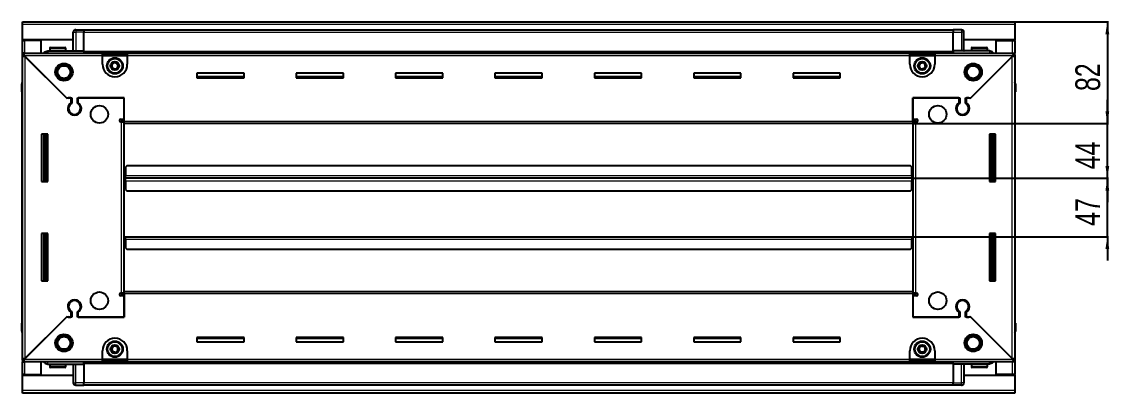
# Model space of a CAD drawing. Header units: millimetres. Extents: x 799 to 5098, y -1097 to 1773.
# Drawn here: x 4223 to 5098, y 1344 to 1643 of the extents above; entities that cross this region are included whole.
import ezdxf

# ---------------------------------------------------------------- set-up
doc = ezdxf.new("R2010")
doc.units = ezdxf.units.MM
doc.layers.add('FORMAT', color=7, linetype='Continuous')
doc.styles.add('SLDTEXTSTYLE0', font='TXT', dxfattribs={"width": 0.75})
doc.dimstyles.new('SLDDIMSTYLE0', dxfattribs={"dimtxt": 20, "dimasz": 10, "dimexe": 0, "dimexo": 0.0625, "dimgap": 5, "dimtad": 2, "dimdec": 1, "dimrnd": 1e-09, "dimzin": 12, "dimdsep": 46, "dimtxsty": 'SLDTEXTSTYLE0', "dimsah": 1, "dimcen": 0.09, "dimadec": 0, "dimazin": 3, "dimtfac": 1, "dimtofl": 0, "dimtmove": 0, "dimatfit": 3, "dimfxl": 0, "dimfrac": 2, "dimtolj": 1, "dimtzin": 12, "dimarcsym": 0})
doc.dimstyles.new('SLDDIMSTYLE1', dxfattribs={"dimtxt": 20, "dimasz": 10, "dimexe": 0, "dimexo": 0.0625, "dimgap": 5, "dimtad": 2, "dimdec": 1, "dimrnd": 1e-09, "dimzin": 12, "dimdsep": 46, "dimtxsty": 'SLDTEXTSTYLE0', "dimsah": 1, "dimcen": 0.09, "dimadec": 0, "dimazin": 3, "dimtfac": 1, "dimtmove": 0, "dimatfit": 0, "dimfxl": 0, "dimfrac": 2, "dimtolj": 1, "dimtzin": 12, "dimarcsym": 0})

# ---------------------------------------------------------------- blocks, each defined once
blk = doc.blocks.new('_D_5')
at = {"layer": 'FORMAT'}
for p, q in [((5022.2, 1643.43), (5097.69, 1643.43)), ((5096.69, 1643.43), (5096.69, 1561.43)), ((4940.2, 1561.43), (5097.69, 1561.43))]:
    blk.add_line(p, q, dxfattribs=at)
for points in [[(5096.69, 1643.43), (5095.15, 1633.43), (5098.22, 1633.43)], [(5096.69, 1561.43), (5098.22, 1571.43), (5095.15, 1571.43)]]:
    blk.add_solid(points, dxfattribs=at)
at = {"layer": 'FORMAT', "insert": (5070.91, 1587.66), "char_height": 20, "attachment_point": 1, "rotation": 90, "style": 'SLDTEXTSTYLE0'}
blk.add_mtext('82', dxfattribs=at)
blk = doc.blocks.new('_D_6')
at = {"layer": 'FORMAT'}
for p, q in [((5096.69, 1561.43), (5096.69, 1580.66)), ((4940.2, 1561.43), (5097.69, 1561.43)), ((5096.69, 1517.43), (5096.69, 1561.43)), ((4939.2, 1517.43), (5097.69, 1517.43)), ((5096.69, 1517.43), (5096.69, 1498.2))]:
    blk.add_line(p, q, dxfattribs=at)
for points in [[(5096.69, 1561.43), (5098.22, 1571.43), (5095.15, 1571.43)], [(5096.69, 1517.43), (5095.15, 1507.43), (5098.22, 1507.43)]]:
    blk.add_solid(points, dxfattribs=at)
at = {"layer": 'FORMAT', "insert": (5070.91, 1524.66), "char_height": 20, "attachment_point": 1, "rotation": 90, "style": 'SLDTEXTSTYLE0'}
blk.add_mtext('44', dxfattribs=at)
blk = doc.blocks.new('_D_7')
at = {"layer": 'FORMAT'}
for p, q in [((5096.69, 1517.43), (5096.69, 1536.66)), ((4939.2, 1517.43), (5097.69, 1517.43)), ((5096.69, 1470.43), (5096.69, 1517.43)), ((4939.2, 1470.43), (5097.69, 1470.43)), ((5096.69, 1470.43), (5096.69, 1451.2))]:
    blk.add_line(p, q, dxfattribs=at)
for points in [[(5096.69, 1517.43), (5098.22, 1527.43), (5095.15, 1527.43)], [(5096.69, 1470.43), (5095.15, 1460.43), (5098.22, 1460.43)]]:
    blk.add_solid(points, dxfattribs=at)
at = {"layer": 'FORMAT', "insert": (5070.91, 1479.16), "char_height": 20, "attachment_point": 1, "rotation": 90, "style": 'SLDTEXTSTYLE0'}
blk.add_mtext('47', dxfattribs=at)

msp = doc.modelspace()

# ---------------------------------------------------------------- linework, layer by layer
at = {"color": 7, "linetype": 'Continuous', "lineweight": 25}
for p, q in [((4223.19, 1641.33), (4223.19, 1643.43)), ((4223.19, 1643.43), (5022.19, 1643.43)), ((4223.19, 1628.93), (4223.19, 1641.33)), ((5022.19, 1643.43), (5022.19, 1641.33)), ((5022.19, 1641.33), (5022.19, 1628.93)), ((4264.19, 1628.93), (4223.19, 1628.93)), ((4223.19, 1628.43), (4223.19, 1628.93)), ((4224.69, 1628.43), (4224.69, 1628.93)), ((4264.19, 1619.93), (4264.19, 1634.93)), ((4264.86, 1636.43), (4264.86, 1636.43)), ((4266.19, 1636.93), (4272.69, 1636.93)), ((4266.19, 1636.93), (4272.69, 1636.93)), ((4272.69, 1636.93), (4272.69, 1636.93)), ((4272.69, 1636.93), (4272.69, 1636.93)), ((4272.69, 1636.93), (4272.69, 1634.93)), ((4972.69, 1636.78), (4272.69, 1636.78)), ((4272.69, 1619.93), (4272.69, 1634.93)), ((4972.69, 1636.93), (4972.69, 1636.93)), ((4979.19, 1636.93), (4972.69, 1636.93)), ((4979.19, 1636.93), (4972.69, 1636.93)), ((4972.69, 1636.93), (4972.69, 1634.93)), ((4972.69, 1619.93), (4972.69, 1634.93)), ((4981.19, 1634.93), (4981.19, 1634.93)), ((4981.19, 1619.93), (4981.19, 1634.93)), ((5022.19, 1628.93), (4981.19, 1628.93)), ((5020.69, 1628.43), (5020.69, 1628.93)), ((5022.19, 1628.43), (5022.19, 1628.93)), ((4223.19, 1618.18), (4223.19, 1628.43)), ((4223.19, 1628.43), (4225.29, 1628.43)), ((4238.19, 1628.43), (4225.29, 1628.43)), ((4238.19, 1618.18), (4238.19, 1628.43)), ((4243.69, 1619.93), (4272.69, 1619.93)), ((4245.19, 1621.83), (4245.19, 1619.93)), ((4245.99, 1622.63), (4257.39, 1622.63)), ((4258.19, 1619.93), (4258.19, 1621.83)), ((4272.69, 1619.93), (4272.69, 1619.43)), ((4972.69, 1619.93), (4972.69, 1619.43)), ((5001.69, 1619.93), (4972.69, 1619.93)), ((4987.19, 1621.83), (4987.19, 1619.93)), ((4987.99, 1622.63), (4999.39, 1622.63)), ((5000.19, 1619.93), (5000.19, 1621.83)), ((5007.19, 1628.43), (5020.09, 1628.43)), ((5007.19, 1618.18), (5007.19, 1628.43)), ((5020.09, 1628.43), (5022.19, 1628.43)), ((5022.19, 1628.43), (5022.19, 1618.18)), ((4223.19, 1616.68), (4223.19, 1618.18)), ((4223.19, 1618.18), (4224.19, 1618.18)), ((4223.19, 1616.18), (4223.19, 1616.68)), ((4223.19, 1616.68), (4224.19, 1616.68)), ((4223.19, 1371.68), (4223.19, 1616.18)), ((4224.69, 1616.18), (4223.19, 1616.18)), ((4224.19, 1618.18), (4287.69, 1618.18)), ((4224.19, 1616.68), (4224.19, 1618.18)), ((4224.79, 1616.08), (4258.69, 1582.18)), ((4259.39, 1581.48), (4225.29, 1615.58)), ((4272.69, 1618.78), (4972.69, 1618.78)), ((4287.69, 1616.08), (4287.69, 1618.18)), ((4287.69, 1618.18), (4307.69, 1618.18)), ((4287.69, 1616.68), (4307.69, 1616.68)), ((4287.69, 1609.18), (4287.69, 1616.08)), ((4307.69, 1618.18), (4937.69, 1618.18)), ((4307.69, 1618.18), (4307.69, 1616.08)), ((4307.69, 1616.08), (4307.69, 1609.18)), ((4937.69, 1616.08), (4937.69, 1618.18)), ((4937.69, 1618.18), (4957.69, 1618.18)), ((4937.69, 1616.68), (4957.69, 1616.68)), ((4937.69, 1609.18), (4937.69, 1616.08)), ((4957.69, 1618.18), (5021.19, 1618.18)), ((4957.69, 1618.18), (4957.69, 1616.08)), ((4957.69, 1616.08), (4957.69, 1609.18)), ((5020.09, 1615.58), (4985.99, 1581.48)), ((4986.69, 1582.18), (5020.59, 1616.08)), ((5020.69, 1616.18), (5022.19, 1616.18)), ((5021.19, 1616.68), (5021.19, 1618.18)), ((5021.19, 1618.18), (5022.19, 1618.18)), ((5021.19, 1616.68), (5022.19, 1616.68)), ((5022.19, 1616.68), (5022.19, 1618.18)), ((5022.19, 1616.68), (5022.19, 1616.18)), ((5022.19, 1616.18), (5022.19, 1371.68)), ((4401.69, 1601.93), (4363.69, 1601.93)), ((4363.69, 1601.93), (4363.69, 1598.43)), ((4401.69, 1599.18), (4363.69, 1599.18)), ((4363.69, 1598.43), (4401.69, 1598.43)), ((4401.69, 1598.43), (4401.69, 1601.93)), ((4481.69, 1601.93), (4443.69, 1601.93)), ((4443.69, 1601.93), (4443.69, 1598.43)), ((4481.69, 1599.18), (4443.69, 1599.18)), ((4443.69, 1598.43), (4481.69, 1598.43)), ((4481.69, 1598.43), (4481.69, 1601.93)), ((4561.69, 1601.93), (4523.69, 1601.93)), ((4523.69, 1601.93), (4523.69, 1598.43)), ((4561.69, 1599.18), (4523.69, 1599.18)), ((4523.69, 1598.43), (4561.69, 1598.43)), ((4561.69, 1598.43), (4561.69, 1601.93)), ((4641.69, 1601.93), (4603.69, 1601.93)), ((4603.69, 1601.93), (4603.69, 1598.43)), ((4641.69, 1599.18), (4603.69, 1599.18)), ((4603.69, 1598.43), (4641.69, 1598.43)), ((4641.69, 1598.43), (4641.69, 1601.93)), ((4721.69, 1601.93), (4683.69, 1601.93)), ((4683.69, 1601.93), (4683.69, 1598.43)), ((4721.69, 1599.18), (4683.69, 1599.18)), ((4683.69, 1598.43), (4721.69, 1598.43)), ((4721.69, 1598.43), (4721.69, 1601.93)), ((4801.69, 1601.93), (4763.69, 1601.93)), ((4763.69, 1601.93), (4763.69, 1598.43)), ((4801.69, 1599.18), (4763.69, 1599.18)), ((4763.69, 1598.43), (4801.69, 1598.43)), ((4801.69, 1598.43), (4801.69, 1601.93)), ((4881.69, 1601.93), (4843.69, 1601.93)), ((4843.69, 1601.93), (4843.69, 1598.43)), ((4881.69, 1599.18), (4843.69, 1599.18)), ((4843.69, 1598.43), (4881.69, 1598.43)), ((4881.69, 1598.43), (4881.69, 1601.93)), ((5022.19, 1594.76), (5022.19, 1594.76)), ((4222.69, 1593.43), (4222.69, 1586.93)), ((4222.69, 1586.93), (4222.69, 1593.43)), ((4222.69, 1586.93), (4222.69, 1586.93)), ((4223.19, 1586.93), (4222.69, 1586.93)), ((4222.84, 1586.93), (4222.84, 1400.93)), ((5022.19, 1586.93), (5022.69, 1586.93)), ((5022.54, 1400.93), (5022.54, 1586.93)), ((5022.69, 1593.43), (5022.69, 1586.93)), ((5022.69, 1586.93), (5022.69, 1593.43)), ((5022.69, 1586.93), (5022.69, 1586.93)), ((5022.69, 1586.93), (5022.69, 1586.93)), ((4258.69, 1582.18), (4262.89, 1582.18)), ((4260.09, 1582.18), (4259.39, 1581.48)), ((4262.19, 1582.18), (4260.09, 1582.18)), ((4262.19, 1582.18), (4262.19, 1578.29)), ((4262.89, 1582.18), (4262.89, 1577.9)), ((4267.49, 1582.18), (4305.19, 1582.18)), ((4267.49, 1577.9), (4267.49, 1582.18)), ((4268.19, 1578.29), (4268.19, 1582.18)), ((4305.19, 1582.18), (4268.19, 1582.18)), ((4305.19, 1563.53), (4305.19, 1582.18)), ((4305.19, 1564.93), (4305.19, 1582.18)), ((4940.19, 1582.18), (4977.89, 1582.18)), ((4940.19, 1563.53), (4940.19, 1582.18)), ((4940.19, 1582.18), (4940.19, 1564.93)), ((4977.19, 1582.18), (4940.19, 1582.18)), ((4977.19, 1582.18), (4977.19, 1578.29)), ((4977.89, 1582.18), (4977.89, 1577.9)), ((4982.49, 1582.18), (4986.69, 1582.18)), ((4982.49, 1577.9), (4982.49, 1582.18)), ((4985.29, 1582.18), (4983.19, 1582.18)), ((4983.19, 1578.29), (4983.19, 1582.18)), ((4985.99, 1581.48), (4985.29, 1582.18)), ((4263.19, 1569.32), (4263.19, 1568.56)), ((4982.19, 1569.32), (4982.19, 1568.56)), ((4302.34, 1564.93), (4305.19, 1564.93)), ((4303.09, 1562.93), (4302.34, 1562.93)), ((4303.09, 1562.93), (4305.19, 1562.93)), ((4305.19, 1563.93), (4303.19, 1563.93)), ((4303.19, 1563.93), (4303.19, 1562.93)), ((4305.19, 1561.43), (4305.19, 1563.53)), ((4940.19, 1561.43), (4305.19, 1561.43)), ((4305.19, 1426.43), (4305.19, 1561.43)), ((4940.19, 1564.93), (4943.04, 1564.93)), ((4942.19, 1563.93), (4940.19, 1563.93)), ((4940.19, 1563.53), (4940.19, 1561.43)), ((4940.19, 1562.93), (4942.29, 1562.93)), ((4940.19, 1561.43), (4940.19, 1426.43)), ((4942.19, 1562.93), (4942.19, 1563.93)), ((4943.04, 1562.93), (4942.29, 1562.93)), ((4243.69, 1552.93), (4238.69, 1552.93)), ((4238.69, 1552.93), (4238.69, 1514.93)), ((4240.84, 1514.93), (4240.84, 1552.93)), ((4242.63, 1514.93), (4242.63, 1552.93)), ((4242.66, 1514.93), (4242.66, 1552.93)), ((4243.69, 1514.93), (4243.69, 1552.93)), ((5001.69, 1552.93), (5001.69, 1514.93)), ((5006.69, 1552.93), (5001.69, 1552.93)), ((5002.71, 1552.93), (5002.71, 1514.93)), ((5002.74, 1552.93), (5002.74, 1514.93)), ((5004.54, 1552.93), (5004.54, 1514.93)), ((5006.69, 1514.93), (5006.69, 1552.93)), ((4307.19, 1527.43), (4306.19, 1526.43)), ((4306.19, 1526.43), (4306.19, 1519.53)), ((4938.19, 1527.43), (4307.19, 1527.43)), ((4939.19, 1526.43), (4938.19, 1527.43)), ((4939.19, 1519.53), (4939.19, 1526.43)), ((4238.69, 1514.93), (4243.69, 1514.93)), ((4305.94, 1517.43), (4305.19, 1517.43)), ((4306.19, 1520.28), (4305.94, 1520.28)), ((4305.94, 1520.28), (4305.94, 1517.43)), ((4305.94, 1517.43), (4305.94, 1514.58)), ((4306.19, 1517.43), (4306.19, 1519.53)), ((4939.19, 1517.43), (4306.19, 1517.43)), ((4306.19, 1515.33), (4306.19, 1517.43)), ((4306.19, 1515.33), (4306.19, 1508.43)), ((4939.44, 1520.28), (4939.19, 1520.28)), ((4939.19, 1519.53), (4939.19, 1517.43)), ((4939.19, 1517.43), (4939.19, 1515.33)), ((4939.19, 1508.43), (4939.19, 1515.33)), ((4939.44, 1517.43), (4939.44, 1520.28)), ((4940.19, 1517.43), (4939.44, 1517.43)), ((4939.44, 1514.58), (4939.44, 1517.43)), ((5001.69, 1514.93), (5006.69, 1514.93)), ((4305.94, 1514.58), (4306.19, 1514.58)), ((4306.19, 1508.43), (4307.19, 1507.43)), ((4307.19, 1507.43), (4938.19, 1507.43)), ((4938.19, 1507.43), (4939.19, 1508.43)), ((4939.19, 1514.58), (4939.44, 1514.58)), ((4243.69, 1472.93), (4238.69, 1472.93)), ((4238.69, 1472.93), (4238.69, 1434.93)), ((4240.84, 1434.93), (4240.84, 1472.93)), ((4242.63, 1434.93), (4242.63, 1472.93)), ((4242.66, 1434.93), (4242.66, 1472.93)), ((4243.69, 1434.93), (4243.69, 1472.93)), ((5001.69, 1472.93), (5001.69, 1434.93)), ((5006.69, 1472.93), (5001.69, 1472.93)), ((5002.71, 1472.93), (5002.71, 1434.93)), ((5002.74, 1472.93), (5002.74, 1434.93)), ((5004.54, 1472.93), (5004.54, 1434.93)), ((5006.69, 1434.93), (5006.69, 1472.93)), ((4305.19, 1470.43), (4305.94, 1470.43)), ((4305.94, 1470.43), (4305.94, 1467.58)), ((4305.94, 1467.58), (4306.19, 1467.58)), ((4306.19, 1468.33), (4306.19, 1470.43)), ((4306.19, 1470.43), (4939.19, 1470.43)), ((4306.19, 1468.33), (4306.19, 1461.43)), ((4939.19, 1470.43), (4939.19, 1468.33)), ((4939.19, 1461.43), (4939.19, 1468.33)), ((4939.19, 1467.58), (4939.44, 1467.58)), ((4939.44, 1467.58), (4939.44, 1470.43)), ((4939.44, 1470.43), (4940.19, 1470.43)), ((4306.19, 1461.43), (4307.19, 1460.43)), ((4307.19, 1460.43), (4938.19, 1460.43)), ((4938.19, 1460.43), (4939.19, 1461.43)), ((4238.69, 1434.93), (4243.69, 1434.93)), ((5001.69, 1434.93), (5006.69, 1434.93)), ((4263.19, 1419.31), (4263.19, 1418.55)), ((4302.34, 1424.93), (4303.09, 1424.93)), ((4305.19, 1422.93), (4302.34, 1422.93)), ((4305.19, 1424.93), (4303.09, 1424.93)), ((4303.19, 1424.93), (4303.19, 1423.93)), ((4303.19, 1423.93), (4305.19, 1423.93)), ((4305.19, 1426.43), (4940.19, 1426.43)), ((4305.19, 1424.33), (4305.19, 1426.43)), ((4305.19, 1424.33), (4305.19, 1405.68)), ((4305.19, 1405.68), (4305.19, 1422.93)), ((4940.19, 1426.43), (4940.19, 1424.33)), ((4942.29, 1424.93), (4940.19, 1424.93)), ((4940.19, 1424.33), (4940.19, 1405.68)), ((4940.19, 1423.93), (4942.19, 1423.93)), ((4940.19, 1422.93), (4940.19, 1405.68)), ((4943.04, 1422.93), (4940.19, 1422.93)), ((4942.19, 1423.93), (4942.19, 1424.93)), ((4942.29, 1424.93), (4943.04, 1424.93)), ((4982.19, 1419.31), (4982.19, 1418.55)), ((4262.89, 1409.97), (4262.89, 1405.68)), ((4267.49, 1405.68), (4267.49, 1409.97)), ((4977.89, 1409.97), (4977.89, 1405.68)), ((4982.49, 1405.68), (4982.49, 1409.97)), ((4222.69, 1394.43), (4222.69, 1400.93)), ((4222.69, 1400.93), (4222.69, 1400.93)), ((4222.69, 1400.93), (4222.69, 1400.93)), ((4222.69, 1400.93), (4222.69, 1394.43)), ((4223.19, 1400.93), (4222.69, 1400.93)), ((4258.69, 1405.68), (4224.79, 1371.78)), ((4225.29, 1372.28), (4259.39, 1406.38)), ((4262.89, 1405.68), (4258.69, 1405.68)), ((4259.39, 1406.38), (4260.09, 1405.68)), ((4260.09, 1405.68), (4262.19, 1405.68)), ((4262.19, 1409.57), (4262.19, 1405.68)), ((4305.19, 1405.68), (4267.49, 1405.68)), ((4268.19, 1405.68), (4268.19, 1409.57)), ((4268.19, 1405.68), (4305.19, 1405.68)), ((4977.89, 1405.68), (4940.19, 1405.68)), ((4940.19, 1405.68), (4977.19, 1405.68)), ((4977.19, 1409.57), (4977.19, 1405.68)), ((4986.69, 1405.68), (4982.49, 1405.68)), ((4983.19, 1405.68), (4983.19, 1409.57)), ((4983.19, 1405.68), (4985.29, 1405.68)), ((4985.29, 1405.68), (4985.99, 1406.38)), ((4985.99, 1406.38), (5020.09, 1372.28)), ((5020.59, 1371.78), (4986.69, 1405.68)), ((5022.19, 1400.93), (5022.69, 1400.93)), ((5022.69, 1400.93), (5022.69, 1400.93)), ((5022.69, 1394.43), (5022.69, 1400.93)), ((5022.69, 1400.93), (5022.69, 1394.43)), ((4223.19, 1393.11), (4223.19, 1393.11)), ((4401.69, 1389.43), (4363.69, 1389.43)), ((4363.69, 1389.43), (4363.69, 1385.93)), ((4363.69, 1388.68), (4401.69, 1388.68)), ((4363.69, 1385.93), (4401.69, 1385.93)), ((4401.69, 1385.93), (4401.69, 1389.43)), ((4481.69, 1389.43), (4443.69, 1389.43)), ((4443.69, 1389.43), (4443.69, 1385.93)), ((4443.69, 1388.68), (4481.69, 1388.68)), ((4443.69, 1385.93), (4481.69, 1385.93)), ((4481.69, 1385.93), (4481.69, 1389.43)), ((4561.69, 1389.43), (4523.69, 1389.43)), ((4523.69, 1389.43), (4523.69, 1385.93)), ((4523.69, 1388.68), (4561.69, 1388.68)), ((4523.69, 1385.93), (4561.69, 1385.93)), ((4561.69, 1385.93), (4561.69, 1389.43)), ((4641.69, 1389.43), (4603.69, 1389.43)), ((4603.69, 1389.43), (4603.69, 1385.93)), ((4603.69, 1388.68), (4641.69, 1388.68)), ((4603.69, 1385.93), (4641.69, 1385.93)), ((4641.69, 1385.93), (4641.69, 1389.43)), ((4721.69, 1389.43), (4683.69, 1389.43)), ((4683.69, 1389.43), (4683.69, 1385.93)), ((4683.69, 1388.68), (4721.69, 1388.68)), ((4683.69, 1385.93), (4721.69, 1385.93)), ((4721.69, 1385.93), (4721.69, 1389.43)), ((4801.69, 1389.43), (4763.69, 1389.43)), ((4763.69, 1389.43), (4763.69, 1385.93)), ((4763.69, 1388.68), (4801.69, 1388.68)), ((4763.69, 1385.93), (4801.69, 1385.93)), ((4801.69, 1385.93), (4801.69, 1389.43)), ((4881.69, 1389.43), (4843.69, 1389.43)), ((4843.69, 1389.43), (4843.69, 1385.93)), ((4843.69, 1388.68), (4881.69, 1388.68)), ((4843.69, 1385.93), (4881.69, 1385.93)), ((4881.69, 1385.93), (4881.69, 1389.43)), ((4287.69, 1371.78), (4287.69, 1378.68)), ((4307.69, 1378.68), (4307.69, 1371.78)), ((4937.69, 1371.78), (4937.69, 1378.68)), ((4957.69, 1378.68), (4957.69, 1371.78)), ((4223.19, 1371.18), (4223.19, 1371.68)), ((4224.69, 1371.68), (4223.19, 1371.68)), ((4223.19, 1371.18), (4223.19, 1369.68)), ((4224.19, 1371.18), (4223.19, 1371.18)), ((4223.19, 1359.43), (4223.19, 1369.68)), ((4224.19, 1369.68), (4223.19, 1369.68)), ((4224.19, 1371.18), (4224.19, 1369.68)), ((4287.69, 1369.68), (4224.19, 1369.68)), ((4238.19, 1359.43), (4238.19, 1369.68)), ((4243.69, 1367.93), (4272.69, 1367.93)), ((4245.19, 1367.93), (4245.19, 1366.03)), ((4258.19, 1366.03), (4258.19, 1367.93)), ((4264.19, 1367.93), (4264.19, 1352.93)), ((4972.69, 1369.08), (4272.69, 1369.08)), ((4272.69, 1367.93), (4272.69, 1368.43)), ((4272.69, 1367.93), (4272.69, 1352.93)), ((4287.69, 1369.68), (4287.69, 1371.78)), ((4307.69, 1371.18), (4287.69, 1371.18)), ((4307.69, 1369.68), (4287.69, 1369.68)), ((4307.69, 1371.78), (4307.69, 1369.68)), ((4937.69, 1369.68), (4307.69, 1369.68)), ((4937.69, 1369.68), (4937.69, 1371.78)), ((4957.69, 1371.18), (4937.69, 1371.18)), ((4957.69, 1369.68), (4937.69, 1369.68)), ((4957.69, 1371.78), (4957.69, 1369.68)), ((5021.19, 1369.68), (4957.69, 1369.68)), ((4972.69, 1367.93), (4972.69, 1368.43)), ((5001.69, 1367.93), (4972.69, 1367.93)), ((4972.69, 1367.93), (4972.69, 1352.93)), ((4981.19, 1367.93), (4981.19, 1352.93)), ((4987.19, 1367.93), (4987.19, 1366.03)), ((5000.19, 1366.03), (5000.19, 1367.93)), ((5007.19, 1359.43), (5007.19, 1369.68)), ((5020.69, 1371.68), (5022.19, 1371.68)), ((5021.19, 1371.18), (5021.19, 1369.68)), ((5022.19, 1371.18), (5021.19, 1371.18)), ((5022.19, 1369.68), (5021.19, 1369.68)), ((5022.19, 1371.68), (5022.19, 1371.18)), ((5022.19, 1371.18), (5022.19, 1369.68)), ((5022.19, 1369.68), (5022.19, 1359.43)), ((4225.29, 1359.43), (4223.19, 1359.43)), ((4223.19, 1358.93), (4223.19, 1359.43)), ((4223.19, 1346.53), (4223.19, 1358.93)), ((4223.19, 1358.93), (4264.19, 1358.93)), ((4224.69, 1358.93), (4224.69, 1359.43)), ((4225.29, 1359.43), (4238.19, 1359.43)), ((4249.76, 1365.23), (4245.99, 1365.23)), ((4257.39, 1365.23), (4249.76, 1365.23)), ((4981.19, 1358.93), (5022.19, 1358.93)), ((4994.98, 1365.23), (4987.99, 1365.23)), ((4999.39, 1365.23), (4994.98, 1365.23)), ((5020.09, 1359.43), (5007.19, 1359.43)), ((5022.19, 1359.43), (5020.09, 1359.43)), ((5020.69, 1358.93), (5020.69, 1359.43)), ((5022.19, 1358.93), (5022.19, 1359.43)), ((5022.19, 1358.93), (5022.19, 1346.53)), ((4264.19, 1352.93), (4264.19, 1352.93)), ((4266.19, 1350.93), (4272.69, 1350.93)), ((4266.19, 1350.93), (4272.69, 1350.93)), ((4272.69, 1350.93), (4272.69, 1352.93)), ((4272.69, 1351.08), (4972.69, 1351.08)), ((4272.69, 1350.93), (4272.69, 1350.93)), ((4972.69, 1350.93), (4972.69, 1352.93)), ((4979.19, 1350.93), (4972.69, 1350.93)), ((4972.69, 1350.93), (4972.69, 1350.93)), ((4972.69, 1350.93), (4972.69, 1350.93)), ((4979.19, 1350.93), (4972.69, 1350.93)), ((4980.51, 1351.43), (4980.51, 1351.43)), ((4223.19, 1344.43), (4223.19, 1346.53)), ((5022.19, 1344.43), (4223.19, 1344.43)), ((5022.19, 1346.53), (5022.19, 1344.43))]:
    msp.add_line(p, q, dxfattribs=at)
at = {"color": 8, "linetype": 'Continuous', "lineweight": 18}
for p, q in [((5022.19, 1641.33), (4223.19, 1641.33)), ((4225.29, 1628.43), (4225.29, 1628.93)), ((4264.19, 1634.93), (4266.19, 1634.93)), ((4266.19, 1636.93), (4266.19, 1634.93)), ((4266.19, 1634.93), (4266.19, 1619.93)), ((4272.69, 1634.93), (4266.19, 1634.93)), ((4972.69, 1634.78), (4272.69, 1634.78)), ((4972.69, 1634.93), (4979.19, 1634.93)), ((4979.19, 1636.93), (4979.19, 1634.93)), ((4979.19, 1634.93), (4979.19, 1619.93)), ((4981.19, 1634.93), (4979.19, 1634.93)), ((5020.09, 1628.93), (5020.09, 1628.43)), ((4225.29, 1618.18), (4225.29, 1628.43)), ((4245.19, 1621.83), (4258.19, 1621.83)), ((4987.19, 1621.83), (5000.19, 1621.83)), ((5020.09, 1628.43), (5020.09, 1618.18)), ((4287.69, 1616.08), (4224.79, 1616.08)), ((4225.29, 1615.58), (4225.29, 1372.28)), ((4972.69, 1619.43), (4272.69, 1619.43)), ((4972.69, 1618.2), (4272.69, 1618.2)), ((4287.69, 1616.08), (4307.69, 1616.08)), ((4937.69, 1616.08), (4307.69, 1616.08)), ((4937.69, 1616.08), (4957.69, 1616.08)), ((5020.59, 1616.08), (4957.69, 1616.08)), ((5020.09, 1372.28), (5020.09, 1615.58)), ((4223.19, 1593.43), (4222.69, 1593.43)), ((5022.19, 1593.43), (5022.69, 1593.43)), ((4303.09, 1424.93), (4303.09, 1562.93)), ((4305.19, 1563.53), (4940.19, 1563.53)), ((4942.29, 1562.93), (4942.29, 1424.93)), ((4240.19, 1552.93), (4240.19, 1514.93)), ((4241.42, 1552.93), (4241.42, 1514.93)), ((5003.95, 1514.93), (5003.95, 1552.93)), ((5005.19, 1514.93), (5005.19, 1552.93)), ((4939.19, 1519.53), (4306.19, 1519.53)), ((4306.19, 1515.33), (4939.19, 1515.33)), ((4240.19, 1472.93), (4240.19, 1434.93)), ((4241.42, 1472.93), (4241.42, 1434.93)), ((5003.95, 1434.93), (5003.95, 1472.93)), ((5005.19, 1434.93), (5005.19, 1472.93)), ((4306.19, 1468.33), (4939.19, 1468.33)), ((4940.19, 1424.33), (4305.19, 1424.33)), ((4223.19, 1394.43), (4222.69, 1394.43)), ((5022.19, 1394.43), (5022.69, 1394.43)), ((4224.79, 1371.78), (4287.69, 1371.78)), ((4225.29, 1359.43), (4225.29, 1369.68)), ((4249.49, 1366.03), (4245.19, 1366.03)), ((4258.19, 1366.03), (4249.49, 1366.03)), ((4266.19, 1352.93), (4266.19, 1367.93)), ((4272.69, 1369.67), (4972.69, 1369.67)), ((4272.69, 1368.43), (4972.69, 1368.43)), ((4307.69, 1371.78), (4287.69, 1371.78)), ((4307.69, 1371.78), (4937.69, 1371.78)), ((4957.69, 1371.78), (4937.69, 1371.78)), ((4957.69, 1371.78), (5020.59, 1371.78)), ((4979.19, 1352.93), (4979.19, 1367.93)), ((4995.16, 1366.03), (4987.19, 1366.03)), ((5000.19, 1366.03), (4995.16, 1366.03)), ((5020.09, 1369.68), (5020.09, 1359.43)), ((4225.29, 1358.93), (4225.29, 1359.43)), ((5020.09, 1359.43), (5020.09, 1358.93)), ((4264.19, 1352.93), (4266.19, 1352.93)), ((4272.69, 1352.93), (4266.19, 1352.93)), ((4266.19, 1350.93), (4266.19, 1352.93)), ((4272.69, 1353.08), (4972.69, 1353.08)), ((4972.69, 1352.93), (4979.19, 1352.93)), ((4981.19, 1352.93), (4979.19, 1352.93)), ((4979.19, 1350.93), (4979.19, 1352.93)), ((5022.19, 1346.53), (4223.19, 1346.53))]:
    msp.add_line(p, q, dxfattribs=at)
at = {"color": 7, "linetype": 'Continuous', "lineweight": 25, "flags": 128}
msp.add_lwpolyline([(4264.33, 1352.18), (4264.22, 1352.54), (4264.19, 1352.93)], dxfattribs=at)
at = {"color": 7, "linetype": 'Continuous', "lineweight": 25}
for centre, radius in [((4297.69, 1607.93), 6.5), ((4297.69, 1607.93), 3.46), ((4947.69, 1607.93), 6.5), ((4947.69, 1607.93), 3.46), ((4256.69, 1602.93), 7), ((4256.69, 1602.93), 6.03), ((4256.69, 1602.93), 5.1), ((4988.69, 1602.93), 7), ((4988.69, 1602.93), 6.03), ((4988.69, 1602.93), 5.1), ((4285.19, 1568.93), 7), ((4960.19, 1568.93), 7), ((4285.19, 1418.93), 7), ((4960.19, 1418.93), 7), ((4256.69, 1384.93), 7), ((4256.69, 1384.93), 6.02), ((4256.69, 1384.93), 5.1), ((4297.69, 1379.93), 6.5), ((4297.69, 1379.93), 3.46), ((4947.69, 1379.93), 6.5), ((4947.69, 1379.93), 3.46), ((4988.69, 1384.93), 7), ((4988.69, 1384.93), 6.02), ((4988.69, 1384.93), 5.1)]:
    msp.add_circle(centre, radius, dxfattribs=at)
at = {"color": 8, "linetype": 'Continuous', "lineweight": 18}
for centre in [(4297.69, 1607.93), (4947.69, 1607.93), (4297.69, 1379.93), (4947.69, 1379.93)]:
    msp.add_circle(centre, 5.7, dxfattribs=at)
at = {"color": 7, "linetype": 'Continuous', "lineweight": 25}
for centre, radius, start, end in [((4266.19, 1634.93), 2, 90, 180), ((4266.19, 1634.93), 2, 131.40962, 180), ((4266.19, 1634.93), 2, 90, 131.40962), ((4979.19, 1634.93), 2, 0, 90), ((4245.99, 1621.83), 0.8, 90, 180), ((4257.39, 1621.83), 0.8, 0, 90), ((4263.99, 1620.13), 0.2, 270, 0), ((4981.39, 1620.13), 0.2, 180, 270), ((4987.99, 1621.83), 0.8, 90, 180), ((4999.39, 1621.83), 0.8, 0, 90), ((4297.69, 1609.18), 10, 180, 270), ((4297.69, 1607.93), 2.5, 134.01559, 194.01559), ((4297.69, 1607.93), 2.5, 194.01559, 254.01559), ((4297.69, 1607.93), 2.5, 74.01559, 134.01559), ((4297.69, 1607.93), 2.5, 254.01559, 314.01559), ((4297.69, 1609.18), 10, 270, 0), ((4297.69, 1607.93), 2.5, 14.01559, 74.01559), ((4297.69, 1607.93), 2.5, 314.01559, 14.01559), ((4947.69, 1609.18), 10, 180, 270), ((4947.69, 1607.93), 2.5, 160.11158, 220.11158), ((4947.69, 1607.93), 2.5, 100.11158, 160.11158), ((4947.69, 1607.93), 2.5, 220.11158, 280.11158), ((4947.69, 1607.93), 2.5, 40.11158, 100.11158), ((4947.69, 1609.18), 10, 270, 0), ((4947.69, 1607.93), 2.5, 280.11158, 340.11158), ((4947.69, 1607.93), 2.5, 340.11158, 40.11158), ((4224.69, 1593.43), 2, 138.57492, 180), ((4224.69, 1593.43), 2, 138.59038, 180), ((5020.69, 1593.43), 2, 0, 41.39416), ((4265.19, 1573.68), 5.5, 123.05573, 56.94427), ((4265.19, 1573.68), 4.8, 118.63099, 61.36901), ((4980.19, 1573.68), 5.5, 123.05573, 56.94427), ((4980.19, 1573.68), 4.8, 118.63099, 61.36901), ((4302.34, 1563.93), 1, 90, 270), ((4943.04, 1563.93), 1, 270, 90), ((4265.19, 1414.18), 5.5, 303.05573, 236.94427), ((4265.19, 1414.18), 4.8, 298.63099, 241.36901), ((4302.34, 1423.93), 1, 90, 270), ((4943.04, 1423.93), 1, 270, 90), ((4980.19, 1414.18), 5.5, 303.05573, 236.94427), ((4980.19, 1414.18), 4.8, 298.63099, 241.36901), ((4224.69, 1394.43), 2, 180, 199.56674), ((4224.69, 1394.43), 2, 180, 221.40962), ((4224.69, 1394.43), 2, 213.78451, 221.40962), ((5020.69, 1394.43), 2, 318.57492, 360), ((5020.69, 1394.43), 2, 318.59038, 0), ((4297.69, 1378.68), 10, 90, 180), ((4297.69, 1378.68), 10, 0, 90), ((4947.69, 1378.68), 10, 90, 180), ((4947.69, 1378.68), 10, 0, 90), ((4297.69, 1379.93), 2.5, 127.47401, 187.47401), ((4297.69, 1379.93), 2.5, 187.47401, 247.47401), ((4297.69, 1379.93), 2.5, 67.47401, 127.47401), ((4297.69, 1379.93), 2.5, 247.47401, 307.47401), ((4297.69, 1379.93), 2.5, 7.47401, 67.47401), ((4297.69, 1379.93), 2.5, 307.47401, 7.47401), ((4947.69, 1379.93), 2.5, 147.04236, 207.04236), ((4947.69, 1379.93), 2.5, 207.04236, 267.04236), ((4947.69, 1379.93), 2.5, 87.04236, 147.04236), ((4947.69, 1379.93), 2.5, 267.04236, 327.04236), ((4947.69, 1379.93), 2.5, 27.04236, 87.04236), ((4947.69, 1379.93), 2.5, 327.04236, 27.04236), ((4245.99, 1366.03), 0.8, 180, 270), ((4257.39, 1366.03), 0.8, 270, 360), ((4263.99, 1367.73), 0.2, 0, 90), ((4981.39, 1367.73), 0.2, 90, 180), ((4987.99, 1366.03), 0.8, 180, 270), ((4999.39, 1366.03), 0.8, 270, 360), ((4266.19, 1352.93), 2, 180, 270), ((4979.19, 1352.93), 2, 270, 0), ((4979.19, 1352.93), 2, 270, 288.58003), ((4979.19, 1352.93), 2, 303.94202, 311.40962)]:
    msp.add_arc(centre, radius, start, end, dxfattribs=at)
for points, knots in [([(4240.47, 1618.18), (4240.59, 1618.38), (4240.98, 1619.03), (4242.13, 1619.74), (4243.17, 1619.87), (4243.69, 1619.93)], [0, 0, 0, 0, 0.18225, 0.591125, 1, 1, 1, 1]), ([(4272.69, 1619.93), (4272.69, 1619.9), (4272.69, 1619.82), (4272.69, 1619.2), (4272.69, 1618.64), (4272.69, 1618.27), (4272.69, 1618.26)], [0, 0, 0, 0, 0.330267, 0.660534, 0.990802, 1, 1, 1, 1]), ([(4972.69, 1619.93), (4972.69, 1619.9), (4972.69, 1619.82), (4972.69, 1619.2), (4972.69, 1618.64), (4972.69, 1618.27), (4972.69, 1618.26)], [0, 0, 0, 0, 0.330266, 0.660532, 0.990799, 1, 1, 1, 1]), ([(5004.9, 1618.18), (5004.78, 1618.38), (5004.39, 1619.03), (5003.24, 1619.74), (5002.2, 1619.87), (5001.69, 1619.93)], [0, 0, 0, 0, 0.18225, 0.591125, 1, 1, 1, 1]), ([(4223.19, 1616.18), (4223.21, 1616.14), (4223.26, 1616.05), (4223.66, 1615.91), (4224.22, 1615.78), (4224.8, 1615.67), (4225.16, 1615.61), (4225.29, 1615.58)], [0, 0, 0, 0, 0.230255, 0.448522, 0.666786, 0.88505, 1, 1, 1, 1]), ([(4224.79, 1616.08), (4224.74, 1616.34), (4224.65, 1616.83), (4224.52, 1617.47), (4224.39, 1617.94), (4224.28, 1618.16), (4224.21, 1618.18), (4224.19, 1618.18)], [0, 0, 0, 0, 0.230255, 0.448522, 0.666786, 0.88505, 1, 1, 1, 1]), ([(5020.09, 1615.58), (5020.34, 1615.63), (5020.83, 1615.72), (5021.47, 1615.85), (5021.94, 1615.98), (5022.16, 1616.09), (5022.18, 1616.16), (5022.19, 1616.18)], [0, 0, 0, 0, 0.2302553, 0.4485219, 0.6667858, 0.8850496, 1, 1, 1, 1]), ([(5021.19, 1618.18), (5021.14, 1618.16), (5021.05, 1618.11), (5020.92, 1617.71), (5020.79, 1617.15), (5020.68, 1616.57), (5020.61, 1616.21), (5020.59, 1616.08)], [0, 0, 0, 0, 0.2302553, 0.4485219, 0.6667858, 0.8850496, 1, 1, 1, 1]), ([(4294.91, 1608.73), (4295.28, 1609.09), (4295.98, 1609.76), (4296.67, 1610.42), (4296.99, 1610.73)], [0, 0, 0, 0, 0.534686, 1, 1, 1, 1]), ([(4295.61, 1605.93), (4295.53, 1606.26), (4295.33, 1607.06), (4295.09, 1608.03), (4294.94, 1608.61), (4294.91, 1608.73)], [0, 0, 0, 0, 0.3629006, 0.8668753, 1, 1, 1, 1]), ([(4298.39, 1605.13), (4297.89, 1605.28), (4296.96, 1605.54), (4296.04, 1605.81), (4295.61, 1605.93)], [0, 0, 0, 0, 0.534686, 1, 1, 1, 1]), ([(4296.99, 1610.73), (4297.48, 1610.59), (4298.41, 1610.33), (4299.33, 1610.06), (4299.76, 1609.94)], [0, 0, 0, 0, 0.5346859, 1, 1, 1, 1]), ([(4300.46, 1607.14), (4300.09, 1606.78), (4299.4, 1606.11), (4298.71, 1605.44), (4298.39, 1605.13)], [0, 0, 0, 0, 0.534686, 1, 1, 1, 1]), ([(4299.76, 1609.94), (4299.79, 1609.82), (4299.94, 1609.24), (4300.18, 1608.27), (4300.38, 1607.47), (4300.46, 1607.14)], [0, 0, 0, 0, 0.133125, 0.637099, 1, 1, 1, 1]), ([(4944.84, 1607.43), (4944.89, 1607.54), (4945.09, 1608.11), (4945.43, 1609.04), (4945.71, 1609.82), (4945.83, 1610.14)], [0, 0, 0, 0, 0.133125, 0.637099, 1, 1, 1, 1]), ([(4946.7, 1605.22), (4946.37, 1605.61), (4945.75, 1606.35), (4945.13, 1607.09), (4944.84, 1607.43)], [0, 0, 0, 0, 0.534686, 1, 1, 1, 1]), ([(4945.83, 1610.14), (4946.33, 1610.23), (4947.28, 1610.4), (4948.23, 1610.57), (4948.67, 1610.65)], [0, 0, 0, 0, 0.534686, 1, 1, 1, 1]), ([(4949.55, 1605.73), (4949.04, 1605.64), (4948.09, 1605.47), (4947.14, 1605.3), (4946.7, 1605.22)], [0, 0, 0, 0, 0.534686, 1, 1, 1, 1]), ([(4948.67, 1610.65), (4949, 1610.25), (4949.62, 1609.52), (4950.24, 1608.78), (4950.53, 1608.44)], [0, 0, 0, 0, 0.534686, 1, 1, 1, 1]), ([(4950.53, 1608.44), (4950.41, 1608.12), (4950.13, 1607.34), (4949.79, 1606.41), (4949.59, 1605.84), (4949.55, 1605.73)], [0, 0, 0, 0, 0.362901, 0.866875, 1, 1, 1, 1]), ([(4295.02, 1381.04), (4295.12, 1381.12), (4295.59, 1381.48), (4296.38, 1382.09), (4297.04, 1382.59), (4297.31, 1382.8)], [0, 0, 0, 0, 0.133125, 0.637099, 1, 1, 1, 1]), ([(4295.4, 1378.18), (4295.33, 1378.69), (4295.2, 1379.65), (4295.08, 1380.6), (4295.02, 1381.04)], [0, 0, 0, 0, 0.534686, 1, 1, 1, 1]), ([(4298.06, 1377.07), (4297.59, 1377.27), (4296.69, 1377.64), (4295.81, 1378.01), (4295.4, 1378.18)], [0, 0, 0, 0, 0.534686, 1, 1, 1, 1]), ([(4297.31, 1382.8), (4297.79, 1382.6), (4298.68, 1382.23), (4299.56, 1381.86), (4299.98, 1381.69)], [0, 0, 0, 0, 0.534686, 1, 1, 1, 1]), ([(4300.35, 1378.83), (4300.08, 1378.62), (4299.43, 1378.12), (4298.64, 1377.51), (4298.16, 1377.15), (4298.06, 1377.07)], [0, 0, 0, 0, 0.362901, 0.866875, 1, 1, 1, 1]), ([(4299.98, 1381.69), (4300.04, 1381.18), (4300.17, 1380.22), (4300.29, 1379.27), (4300.35, 1378.83)], [0, 0, 0, 0, 0.534686, 1, 1, 1, 1]), ([(4944.8, 1380.08), (4945.08, 1380.52), (4945.61, 1381.33), (4946.13, 1382.13), (4946.37, 1382.51)], [0, 0, 0, 0, 0.5346859, 1, 1, 1, 1]), ([(4946.12, 1377.51), (4945.88, 1377.97), (4945.44, 1378.83), (4945.01, 1379.69), (4944.8, 1380.08)], [0, 0, 0, 0, 0.534686, 1, 1, 1, 1]), ([(4949, 1377.36), (4948.65, 1377.38), (4947.83, 1377.42), (4946.84, 1377.47), (4946.24, 1377.51), (4946.12, 1377.51)], [0, 0, 0, 0, 0.362901, 0.866875, 1, 1, 1, 1]), ([(4946.37, 1382.51), (4946.5, 1382.5), (4947.1, 1382.47), (4948.09, 1382.42), (4948.91, 1382.37), (4949.26, 1382.36)], [0, 0, 0, 0, 0.133125, 0.637099, 1, 1, 1, 1]), ([(4950.57, 1379.79), (4950.29, 1379.35), (4949.76, 1378.54), (4949.24, 1377.74), (4949, 1377.36)], [0, 0, 0, 0, 0.534686, 1, 1, 1, 1]), ([(4949.26, 1382.36), (4949.49, 1381.9), (4949.93, 1381.04), (4950.37, 1380.18), (4950.57, 1379.79)], [0, 0, 0, 0, 0.534686, 1, 1, 1, 1]), ([(4225.29, 1372.28), (4225.03, 1372.24), (4224.54, 1372.15), (4223.9, 1372.01), (4223.43, 1371.88), (4223.21, 1371.77), (4223.19, 1371.71), (4223.19, 1371.68)], [0, 0, 0, 0, 0.230255, 0.448522, 0.666786, 0.88505, 1, 1, 1, 1]), ([(4224.19, 1369.68), (4224.23, 1369.71), (4224.32, 1369.76), (4224.46, 1370.16), (4224.59, 1370.71), (4224.7, 1371.29), (4224.76, 1371.66), (4224.79, 1371.78)], [0, 0, 0, 0, 0.230255, 0.448522, 0.666786, 0.88505, 1, 1, 1, 1]), ([(4240.47, 1369.68), (4240.59, 1369.48), (4240.98, 1368.83), (4242.13, 1368.13), (4243.17, 1368), (4243.69, 1367.93)], [0, 0, 0, 0, 0.18225, 0.591125, 1, 1, 1, 1]), ([(4272.69, 1367.93), (4272.69, 1367.97), (4272.69, 1368.05), (4272.69, 1368.67), (4272.69, 1369.23), (4272.69, 1369.6), (4272.69, 1369.61)], [0, 0, 0, 0, 0.330266, 0.660532, 0.990799, 1, 1, 1, 1]), ([(4972.69, 1367.93), (4972.69, 1367.97), (4972.69, 1368.05), (4972.69, 1368.66), (4972.69, 1369.24), (4972.69, 1369.64), (4972.69, 1369.67)], [0, 0, 0, 0, 0.324279, 0.648558, 0.972836, 1, 1, 1, 1]), ([(5004.9, 1369.68), (5004.78, 1369.48), (5004.39, 1368.83), (5003.24, 1368.13), (5002.2, 1368), (5001.69, 1367.93)], [0, 0, 0, 0, 0.18225, 0.591125, 1, 1, 1, 1]), ([(5022.19, 1371.68), (5022.16, 1371.73), (5022.11, 1371.82), (5021.71, 1371.95), (5021.16, 1372.08), (5020.58, 1372.19), (5020.21, 1372.26), (5020.09, 1372.28)], [0, 0, 0, 0, 0.230255, 0.448522, 0.666786, 0.88505, 1, 1, 1, 1]), ([(5020.59, 1371.78), (5020.63, 1371.53), (5020.72, 1371.04), (5020.86, 1370.4), (5020.99, 1369.93), (5021.1, 1369.71), (5021.16, 1369.69), (5021.19, 1369.68)], [0, 0, 0, 0, 0.230255, 0.448522, 0.666786, 0.88505, 1, 1, 1, 1])]:
    msp.add_open_spline(points, degree=3, knots=knots, dxfattribs=at)
at = {"color": 8, "linetype": 'Continuous', "lineweight": 18}
for points, knots in [([(4243.69, 1619.93), (4243.69, 1619.89), (4243.69, 1619.81), (4243.69, 1619.38), (4243.69, 1618.92), (4243.69, 1618.51), (4243.69, 1618.24), (4243.69, 1618.18)], [0, 0, 0, 0, 0.359753, 0.553414, 0.751185, 0.948956, 1, 1, 1, 1]), ([(5001.69, 1619.93), (5001.69, 1619.89), (5001.69, 1619.81), (5001.69, 1619.38), (5001.69, 1618.92), (5001.69, 1618.51), (5001.69, 1618.24), (5001.69, 1618.18)], [0, 0, 0, 0, 0.359753, 0.553414, 0.751185, 0.948956, 1, 1, 1, 1]), ([(4243.69, 1367.93), (4243.69, 1367.98), (4243.69, 1368.05), (4243.69, 1368.49), (4243.69, 1368.94), (4243.69, 1369.36), (4243.69, 1369.63), (4243.69, 1369.68)], [0, 0, 0, 0, 0.3597529, 0.5534142, 0.7511852, 0.9489563, 1, 1, 1, 1]), ([(5001.69, 1367.93), (5001.69, 1367.98), (5001.69, 1368.05), (5001.69, 1368.49), (5001.69, 1368.94), (5001.69, 1369.36), (5001.69, 1369.63), (5001.69, 1369.68)], [0, 0, 0, 0, 0.359753, 0.553414, 0.751185, 0.948956, 1, 1, 1, 1])]:
    msp.add_open_spline(points, degree=3, knots=knots, dxfattribs=at)
at = {"color": 7, "linetype": 'Continuous', "lineweight": 25}
for points in [[(4224.79, 1616.08), (4224.74, 1616.16), (4224.64, 1616.32), (4224.49, 1616.52), (4224.34, 1616.66), (4224.24, 1616.67), (4224.19, 1616.68)], [(4224.69, 1616.18), (4224.7, 1616.13), (4224.71, 1616.03), (4224.85, 1615.88), (4225.05, 1615.73), (4225.21, 1615.63), (4225.29, 1615.58)], [(5020.09, 1615.58), (5020.16, 1615.63), (5020.32, 1615.73), (5020.52, 1615.88), (5020.66, 1616.03), (5020.68, 1616.13), (5020.69, 1616.18)], [(5021.19, 1616.68), (5021.14, 1616.67), (5021.04, 1616.66), (5020.89, 1616.52), (5020.74, 1616.32), (5020.64, 1616.16), (5020.59, 1616.08)], [(4224.19, 1371.18), (4224.24, 1371.19), (4224.34, 1371.21), (4224.49, 1371.35), (4224.64, 1371.55), (4224.74, 1371.71), (4224.79, 1371.78)], [(4225.29, 1372.28), (4225.21, 1372.23), (4225.05, 1372.13), (4224.85, 1371.98), (4224.71, 1371.83), (4224.7, 1371.73), (4224.69, 1371.68)], [(5020.69, 1371.68), (5020.68, 1371.73), (5020.66, 1371.83), (5020.52, 1371.98), (5020.32, 1372.13), (5020.16, 1372.23), (5020.09, 1372.28)], [(5020.59, 1371.78), (5020.64, 1371.71), (5020.74, 1371.55), (5020.89, 1371.35), (5021.04, 1371.21), (5021.14, 1371.19), (5021.19, 1371.18)]]:
    msp.add_open_spline(points, degree=3, dxfattribs=at)

# ---------------------------------------------------------------- dimensions: what is measured, and where the dimension line sits
at = {"layer": 'FORMAT'}
for base, p1, p2, dimstyle, picture, middle in [((5096.69, 1561.43), (5022.19, 1643.43), (4940.19, 1561.43), 'SLDDIMSTYLE0', '_D_5', (5096.69, 1602.43)), ((5096.69, 1561.43), (4939.19, 1517.43), (4940.19, 1561.43), 'SLDDIMSTYLE1', '_D_6', (5096.69, 1539.43)), ((5096.69, 1517.43), (4939.19, 1470.43), (4939.19, 1517.43), 'SLDDIMSTYLE1', '_D_7', (5096.69, 1493.93))]:
    dim = msp.add_linear_dim(base=base, p1=p1, p2=p2, angle=90, dimstyle=dimstyle, dxfattribs=at)
    dim.commit()
    dim.dimension.update_dxf_attribs({"geometry": picture, "text_midpoint": middle, "dimtype": 160})

doc.saveas('drawing.dxf')
